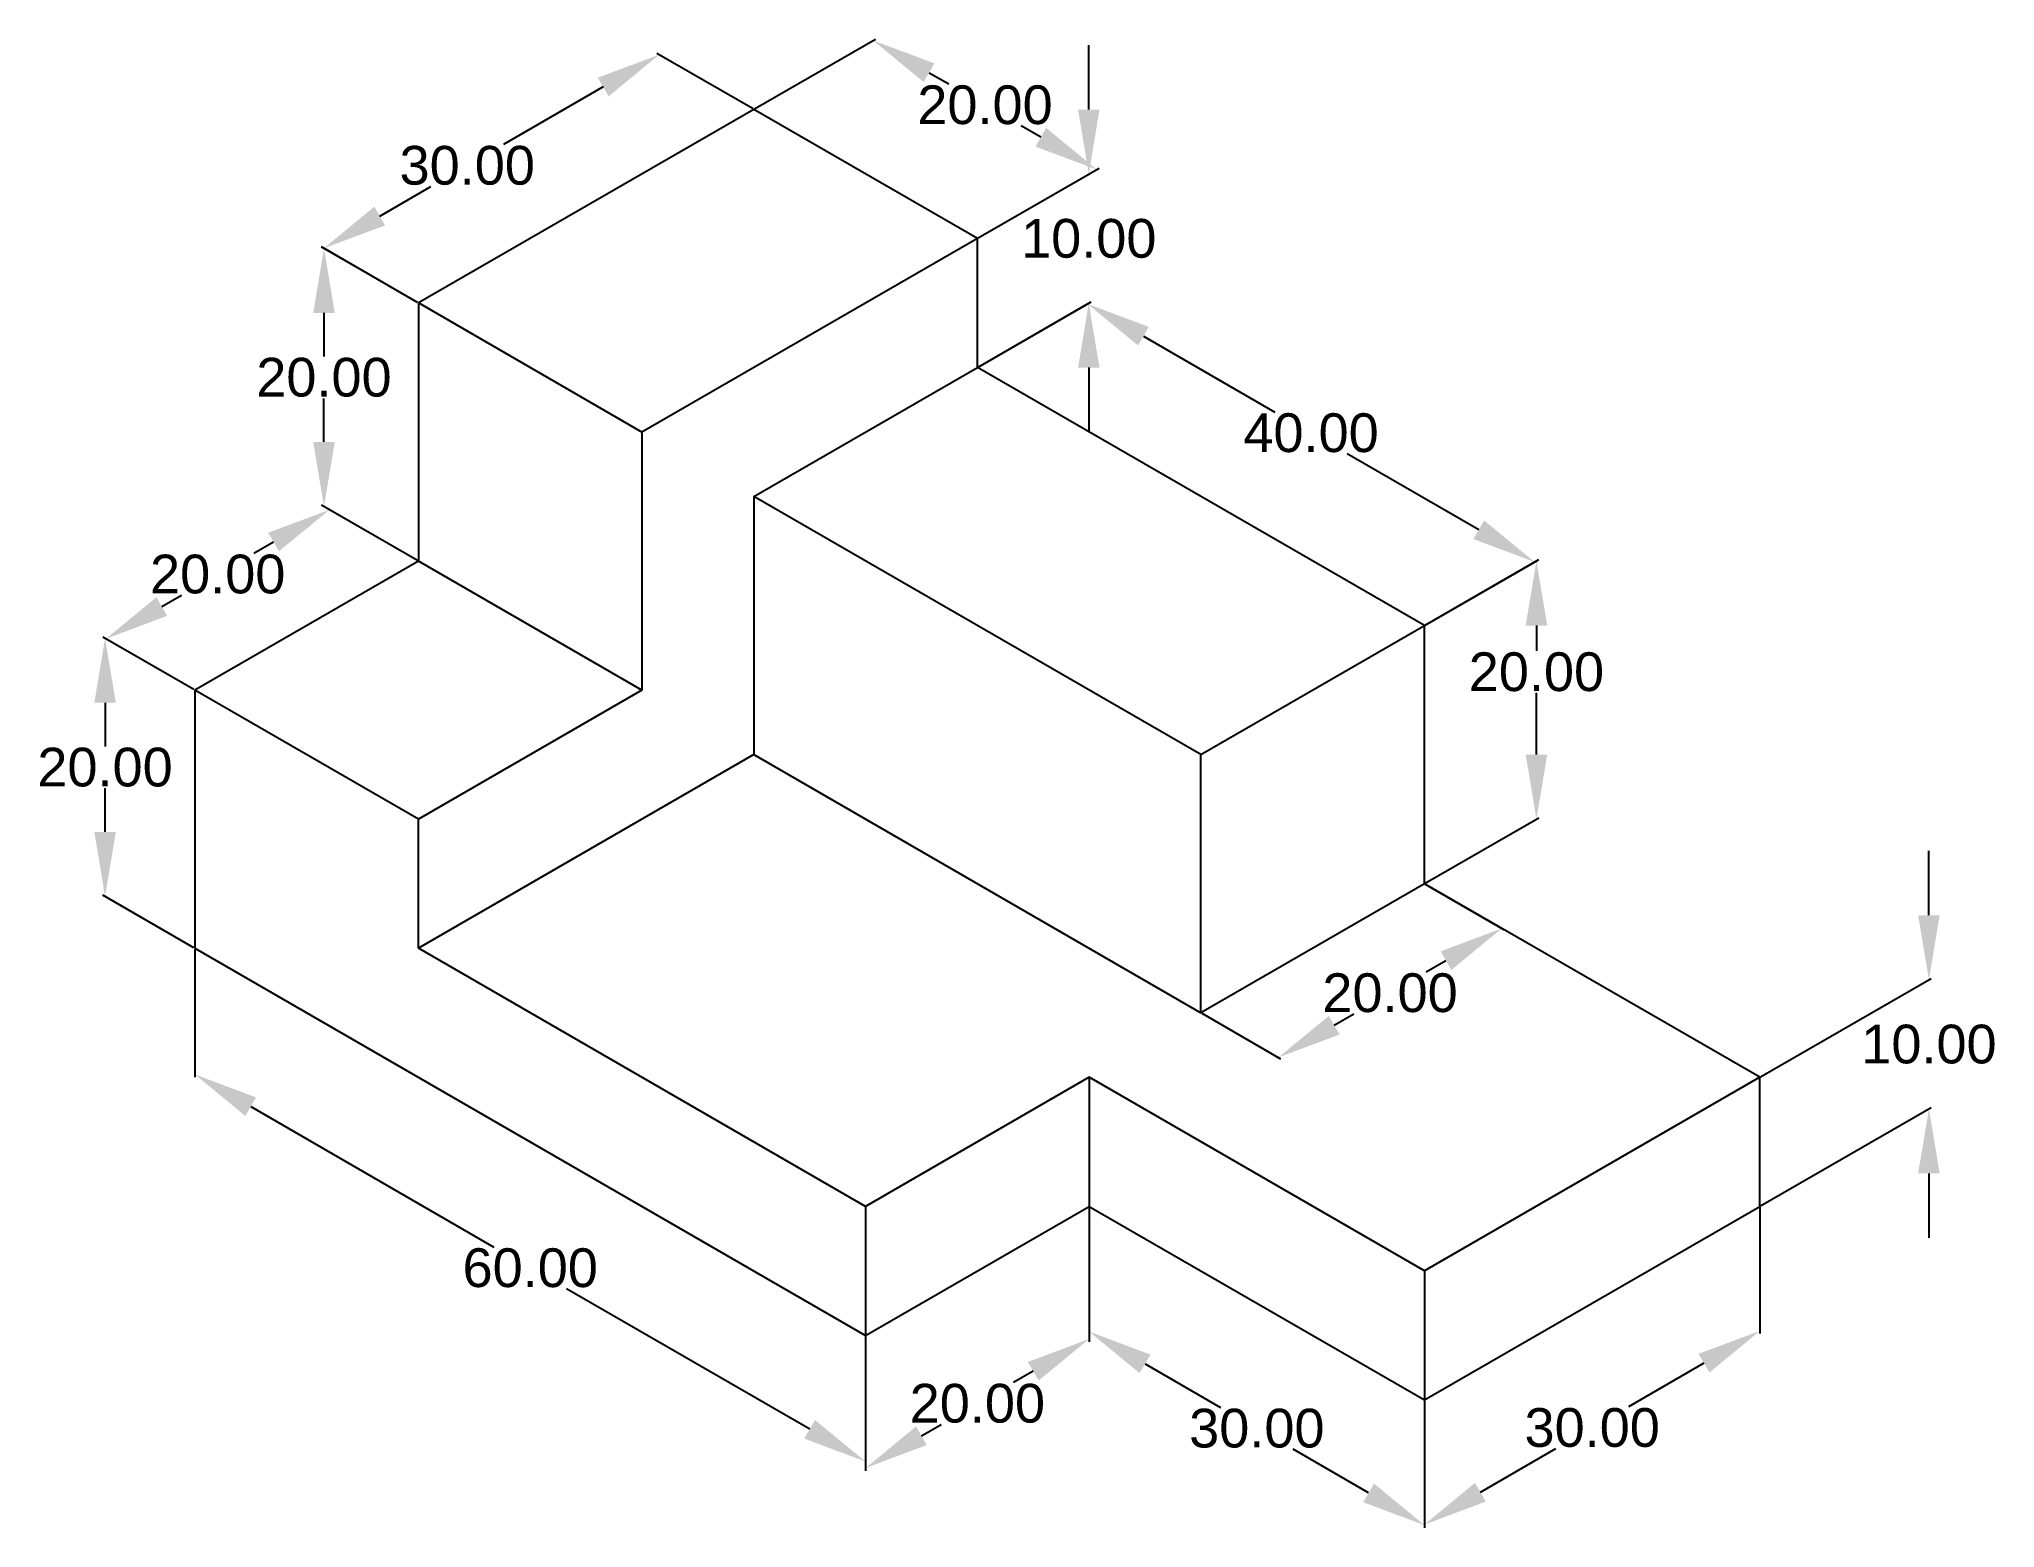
# Model space of a CAD drawing. Header units: inches. Extents: x 59 to 210, y 45 to 160.
import ezdxf

# ---------------------------------------------------------------- set-up
doc = ezdxf.new("R2010")
doc.units = ezdxf.units.IN
doc.header["$MEASUREMENT"] = 0
doc.styles.get("Standard").update_dxf_attribs({"font": 'arial.ttf'})
doc.dimstyles.get("Standard").update_dxf_attribs({"dimtxt": 3, "dimasz": 5, "dimexe": 0.18, "dimexo": 0.0625, "dimgap": 0.09, "dimtad": 0, "dimtih": 1, "dimtoh": 1, "dimzin": 0, "dimdsep": 46, "dimtxsty": 'Standard', "dimcen": 0.09, "dimclrd": 2, "dimclre": 2, "dimclrt": 2, "dimadec": 0, "dimazin": 0, "dimtfac": 1, "dimtofl": 0, "dimtmove": 0, "dimatfit": 3, "dimfxl": 1, "dimtfillclr": 2, "dimtolj": 1, "dimtzin": 0, "dimarcsym": 0})

# ---------------------------------------------------------------- blocks, each defined once
blk = doc.blocks.new('*D3')
at = {"color": 2, "lineweight": -2, "transparency": 16777216}
for p, q in [((114.23, 154.48), (106.78, 158.78)), ((102.63, 156.18), (94.9, 151.72)), ((85.31, 146.18), (89.28, 148.47)), ((88.24, 139.48), (80.8, 143.78))]:
    blk.add_line(p, q, dxfattribs=at)
at = {"color": 2, "transparency": 16777216}
for points in [[(102.21, 156.9), (103.04, 155.45), (106.96, 158.68)], [(84.89, 146.9), (85.72, 145.45), (80.98, 143.68)]]:
    blk.add_solid(points, dxfattribs=at)
at = {"layer": 'Defpoints', "color": 0, "transparency": 16777216}
for p in [(114.29, 154.44), (80.98, 143.68), (88.31, 139.44)]:
    blk.add_point(p, dxfattribs=at)
at = {"color": 2, "transparency": 16777216, "insert": (92.09, 150.09), "char_height": 3, "attachment_point": 5}
blk.add_mtext('\\A1;30.00', dxfattribs=at)
blk = doc.blocks.new('*D4')
at = {"color": 2, "lineweight": -2, "transparency": 16777216}
for p, q in [((88.24, 139.48), (80.81, 143.77)), ((80.99, 138.67), (80.99, 135.29)), ((80.99, 128.67), (80.99, 132.04)), ((88.24, 119.48), (80.81, 123.77))]:
    blk.add_line(p, q, dxfattribs=at)
at = {"color": 2, "transparency": 16777216}
for points in [[(80.16, 138.67), (81.83, 138.67), (80.99, 143.67)], [(80.16, 128.67), (81.83, 128.67), (80.99, 123.67)]]:
    blk.add_solid(points, dxfattribs=at)
at = {"layer": 'Defpoints', "color": 0, "transparency": 16777216}
for p in [(88.31, 139.44), (80.99, 123.67), (88.31, 119.44)]:
    blk.add_point(p, dxfattribs=at)
at = {"color": 2, "transparency": 16777216, "insert": (80.99, 133.67), "char_height": 3, "attachment_point": 5}
blk.add_mtext('\\A1;20.00', dxfattribs=at)
blk = doc.blocks.new('*D5')
at = {"color": 2, "lineweight": -2, "transparency": 16777216}
for p, q in [((88.24, 119.48), (81.24, 123.53)), ((77.09, 120.92), (75.57, 120.04)), ((68.43, 115.92), (69.95, 116.8)), ((70.92, 109.48), (63.92, 113.53))]:
    blk.add_line(p, q, dxfattribs=at)
at = {"color": 2, "transparency": 16777216}
for points in [[(76.67, 121.64), (77.5, 120.2), (81.42, 123.42)], [(68.01, 116.64), (68.84, 115.2), (64.1, 113.42)]]:
    blk.add_solid(points, dxfattribs=at)
at = {"layer": 'Defpoints', "color": 0, "transparency": 16777216}
for p in [(88.31, 119.44), (64.1, 113.42), (70.99, 109.44)]:
    blk.add_point(p, dxfattribs=at)
at = {"color": 2, "transparency": 16777216, "insert": (72.76, 118.42), "char_height": 3, "attachment_point": 5}
blk.add_mtext('\\A1;20.00', dxfattribs=at)
blk = doc.blocks.new('*D6')
at = {"color": 2, "lineweight": -2, "transparency": 16777216}
for p, q in [((70.92, 109.48), (63.85, 113.56)), ((64.03, 108.46), (64.03, 105.08)), ((64.03, 98.46), (64.03, 101.84)), ((70.92, 89.48), (63.85, 93.56))]:
    blk.add_line(p, q, dxfattribs=at)
at = {"color": 2, "transparency": 16777216}
for points in [[(63.2, 108.46), (64.87, 108.46), (64.03, 113.46)], [(63.2, 98.46), (64.87, 98.46), (64.03, 93.46)]]:
    blk.add_solid(points, dxfattribs=at)
at = {"layer": 'Defpoints', "color": 0, "transparency": 16777216}
for p in [(70.99, 109.44), (64.03, 93.46), (70.99, 89.44)]:
    blk.add_point(p, dxfattribs=at)
at = {"color": 2, "transparency": 16777216, "insert": (64.03, 103.46), "char_height": 3, "attachment_point": 5}
blk.add_mtext('\\A1;20.00', dxfattribs=at)
blk = doc.blocks.new('*D7')
at = {"color": 2, "lineweight": -2, "transparency": 16777216}
for p, q in [((70.99, 89.37), (70.99, 79.46)), ((75.32, 77.17), (94.16, 66.29)), ((118.62, 52.17), (99.78, 63.05)), ((122.95, 59.37), (122.95, 49.46))]:
    blk.add_line(p, q, dxfattribs=at)
at = {"color": 2, "transparency": 16777216}
for points in [[(75.73, 77.89), (74.9, 76.45), (70.99, 79.67)], [(119.03, 52.89), (118.2, 51.45), (122.95, 49.67)]]:
    blk.add_solid(points, dxfattribs=at)
at = {"layer": 'Defpoints', "color": 0, "transparency": 16777216}
for p in [(70.99, 89.44), (122.95, 59.44), (122.95, 49.67)]:
    blk.add_point(p, dxfattribs=at)
at = {"color": 2, "transparency": 16777216, "insert": (96.97, 64.67), "char_height": 3, "attachment_point": 5}
blk.add_mtext('\\A1;60.00', dxfattribs=at)
blk = doc.blocks.new('*D8')
at = {"color": 2, "lineweight": -2, "transparency": 16777216}
for p, q in [((140.27, 69.37), (140.27, 58.96)), ((122.95, 59.37), (122.95, 48.96)), ((135.94, 56.67), (134.42, 55.79)), ((127.28, 51.67), (128.8, 52.55))]:
    blk.add_line(p, q, dxfattribs=at)
at = {"color": 2, "transparency": 16777216}
for points in [[(135.52, 57.39), (136.36, 55.95), (140.27, 59.17)], [(126.86, 52.39), (127.69, 50.95), (122.95, 49.17)]]:
    blk.add_solid(points, dxfattribs=at)
at = {"layer": 'Defpoints', "color": 0, "transparency": 16777216}
for p in [(140.27, 69.44), (122.95, 59.44), (140.27, 59.17)]:
    blk.add_point(p, dxfattribs=at)
at = {"color": 2, "transparency": 16777216, "insert": (131.61, 54.17), "char_height": 3, "attachment_point": 5}
blk.add_mtext('\\A1;20.00', dxfattribs=at)
blk = doc.blocks.new('*D9')
at = {"color": 2, "lineweight": -2, "transparency": 16777216}
for p, q in [((140.27, 69.37), (140.27, 59.53)), ((144.6, 57.24), (150.45, 53.86)), ((166.25, 54.37), (166.25, 44.53)), ((161.92, 47.24), (156.07, 50.62))]:
    blk.add_line(p, q, dxfattribs=at)
at = {"color": 2, "transparency": 16777216}
for points in [[(145.02, 57.96), (144.18, 56.52), (140.27, 59.74)], [(162.34, 47.96), (161.5, 46.52), (166.25, 44.74)]]:
    blk.add_solid(points, dxfattribs=at)
at = {"layer": 'Defpoints', "color": 0, "transparency": 16777216}
for p in [(140.27, 69.44), (166.25, 54.44), (166.25, 44.74)]:
    blk.add_point(p, dxfattribs=at)
at = {"color": 2, "transparency": 16777216, "insert": (153.26, 52.24), "char_height": 3, "attachment_point": 5}
blk.add_mtext('\\A1;30.00', dxfattribs=at)
blk = doc.blocks.new('*D10')
at = {"color": 2, "lineweight": -2, "transparency": 16777216}
for p, q in [((192.23, 69.37), (192.23, 59.59)), ((187.9, 57.29), (182.05, 53.92)), ((166.25, 54.37), (166.25, 44.59)), ((170.58, 47.29), (176.43, 50.67))]:
    blk.add_line(p, q, dxfattribs=at)
at = {"color": 2, "transparency": 16777216}
for points in [[(187.48, 58.02), (188.32, 56.57), (192.23, 59.79)], [(170.16, 48.02), (171, 46.57), (166.25, 44.79)]]:
    blk.add_solid(points, dxfattribs=at)
at = {"layer": 'Defpoints', "color": 0, "transparency": 16777216}
for p in [(192.23, 69.44), (192.23, 59.79), (166.25, 54.44)]:
    blk.add_point(p, dxfattribs=at)
at = {"color": 2, "transparency": 16777216, "insert": (179.24, 52.29), "char_height": 3, "attachment_point": 5}
blk.add_mtext('\\A1;30.00', dxfattribs=at)
blk = doc.blocks.new('*D11')
at = {"color": 2, "lineweight": -2, "transparency": 16777216}
for p, q in [((205.33, 92), (205.33, 97)), ((192.29, 79.48), (205.51, 87.11)), ((192.29, 69.48), (205.51, 77.11)), ((205.33, 72), (205.33, 67))]:
    blk.add_line(p, q, dxfattribs=at)
at = {"color": 2, "transparency": 16777216}
for points in [[(204.49, 92), (206.16, 92), (205.33, 87)], [(204.49, 72), (206.16, 72), (205.33, 77)]]:
    blk.add_solid(points, dxfattribs=at)
at = {"layer": 'Defpoints', "color": 0, "transparency": 16777216}
for p in [(205.33, 87), (192.23, 79.44), (192.23, 69.44)]:
    blk.add_point(p, dxfattribs=at)
at = {"color": 2, "transparency": 16777216, "insert": (205.33, 82), "char_height": 3, "attachment_point": 5}
blk.add_mtext('\\A1;10.00', dxfattribs=at)
blk = doc.blocks.new('*D12')
at = {"color": 2, "lineweight": -2, "transparency": 16777216}
for p, q in [((166.31, 94.41), (172.42, 90.88)), ((167.91, 88.48), (166.39, 87.6)), ((148.99, 84.41), (155.1, 80.88)), ((159.25, 83.48), (160.78, 84.36))]:
    blk.add_line(p, q, dxfattribs=at)
at = {"color": 2, "transparency": 16777216}
for points in [[(167.5, 89.2), (168.33, 87.76), (172.24, 90.98)], [(158.84, 84.2), (159.67, 82.76), (154.92, 80.98)]]:
    blk.add_solid(points, dxfattribs=at)
at = {"layer": 'Defpoints', "color": 0, "transparency": 16777216}
for p in [(166.25, 94.44), (148.93, 84.44), (154.92, 80.98)]:
    blk.add_point(p, dxfattribs=at)
at = {"color": 2, "transparency": 16777216, "insert": (163.58, 85.98), "char_height": 3, "attachment_point": 5}
blk.add_mtext('\\A1;20.00', dxfattribs=at)
blk = doc.blocks.new('*D13')
at = {"color": 2, "lineweight": -2, "transparency": 16777216}
for p, q in [((166.31, 114.48), (175.1, 119.56)), ((174.92, 114.45), (174.92, 112.48)), ((174.92, 104.45), (174.92, 109.23)), ((166.31, 94.48), (175.1, 99.56))]:
    blk.add_line(p, q, dxfattribs=at)
at = {"color": 2, "transparency": 16777216}
for points in [[(174.09, 114.45), (175.76, 114.45), (174.92, 119.45)], [(174.09, 104.45), (175.76, 104.45), (174.92, 99.45)]]:
    blk.add_solid(points, dxfattribs=at)
at = {"layer": 'Defpoints', "color": 0, "transparency": 16777216}
for p in [(174.92, 119.45), (166.25, 114.44), (166.25, 94.44)]:
    blk.add_point(p, dxfattribs=at)
at = {"color": 2, "transparency": 16777216, "insert": (174.92, 110.85), "char_height": 3, "attachment_point": 5}
blk.add_mtext('\\A1;20.00', dxfattribs=at)
blk = doc.blocks.new('*D14')
at = {"color": 2, "lineweight": -2, "transparency": 16777216}
for p, q in [((131.67, 134.48), (140.32, 139.47)), ((144.47, 136.87), (154.65, 130.99)), ((170.45, 121.87), (160.27, 127.75)), ((166.31, 114.48), (174.96, 119.47))]:
    blk.add_line(p, q, dxfattribs=at)
at = {"color": 2, "transparency": 16777216}
for points in [[(144.89, 137.59), (144.06, 136.15), (140.14, 139.37)], [(170.87, 122.59), (170.04, 121.15), (174.78, 119.37)]]:
    blk.add_solid(points, dxfattribs=at)
at = {"layer": 'Defpoints', "color": 0, "transparency": 16777216}
for p in [(140.14, 139.37), (131.61, 134.44), (166.25, 114.44)]:
    blk.add_point(p, dxfattribs=at)
at = {"color": 2, "transparency": 16777216, "insert": (157.46, 129.37), "char_height": 3, "attachment_point": 5}
blk.add_mtext('\\A1;40.00', dxfattribs=at)
blk = doc.blocks.new('*D15')
at = {"color": 2, "lineweight": -2, "transparency": 16777216}
for p, q in [((140.24, 154.43), (140.24, 159.43)), ((131.67, 144.48), (140.42, 149.53)), ((131.67, 134.48), (140.42, 139.53)), ((140.24, 134.43), (140.24, 129.43))]:
    blk.add_line(p, q, dxfattribs=at)
at = {"color": 2, "transparency": 16777216}
for points in [[(139.41, 154.43), (141.07, 154.43), (140.24, 149.43)], [(139.41, 134.43), (141.07, 134.43), (140.24, 139.43)]]:
    blk.add_solid(points, dxfattribs=at)
at = {"layer": 'Defpoints', "color": 0, "transparency": 16777216}
for p in [(140.24, 149.43), (131.61, 144.44), (131.61, 134.44)]:
    blk.add_point(p, dxfattribs=at)
at = {"color": 2, "transparency": 16777216, "insert": (140.24, 144.43), "char_height": 3, "attachment_point": 5}
blk.add_mtext('\\A1;10.00', dxfattribs=at)
blk = doc.blocks.new('*D16')
at = {"color": 2, "lineweight": -2, "transparency": 16777216}
for p, q in [((114.35, 154.48), (123.72, 159.89)), ((127.87, 157.28), (129.39, 156.41)), ((136.53, 152.28), (135, 153.16)), ((131.67, 144.48), (141.04, 149.89))]:
    blk.add_line(p, q, dxfattribs=at)
at = {"color": 2, "transparency": 16777216}
for points in [[(128.28, 158.01), (127.45, 156.56), (123.54, 159.78)], [(136.94, 153.01), (136.11, 151.56), (140.86, 149.78)]]:
    blk.add_solid(points, dxfattribs=at)
at = {"layer": 'Defpoints', "color": 0, "transparency": 16777216}
for p in [(123.54, 159.78), (114.29, 154.44), (131.61, 144.44)]:
    blk.add_point(p, dxfattribs=at)
at = {"color": 2, "transparency": 16777216, "insert": (132.2, 154.78), "char_height": 3, "attachment_point": 5}
blk.add_mtext('\\A1;20.00', dxfattribs=at)

msp = doc.modelspace()

# ---------------------------------------------------------------- linework, layer by layer
for p, q in [((114.288, 154.444), (88.307, 139.444)), ((131.608, 144.444), (114.288, 154.444)), ((131.608, 144.444), (105.628, 129.444)), ((131.608, 134.444), (131.608, 144.444)), ((88.307, 139.444), (88.307, 119.444)), ((105.628, 129.444), (88.307, 139.444)), ((114.288, 124.444), (131.608, 134.444)), ((166.249, 114.444), (131.608, 134.444)), ((105.628, 129.444), (105.628, 109.444)), ((148.929, 104.444), (114.288, 124.444)), ((114.288, 124.444), (114.288, 104.444)), ((88.307, 119.444), (70.986, 109.444)), ((105.628, 109.444), (88.307, 119.444)), ((148.929, 104.444), (166.249, 114.444)), ((166.249, 94.444), (166.249, 114.444)), ((88.307, 99.444), (70.986, 109.444)), ((70.986, 109.444), (70.986, 89.444)), ((105.628, 109.444), (88.307, 99.444)), ((114.288, 104.444), (88.307, 89.444)), ((114.288, 104.444), (148.929, 84.444)), ((148.929, 84.444), (148.929, 104.444)), ((88.307, 89.444), (88.307, 99.444)), ((166.249, 94.444), (148.929, 84.444)), ((192.23, 79.444), (166.249, 94.444)), ((70.986, 89.444), (122.948, 59.444)), ((122.948, 69.444), (88.307, 89.444)), ((140.269, 79.444), (122.948, 69.444)), ((166.249, 64.444), (140.269, 79.444)), ((140.269, 79.444), (140.269, 69.444)), ((192.23, 79.444), (166.249, 64.444)), ((192.23, 69.444), (192.23, 79.444)), ((122.948, 59.444), (140.269, 69.444)), ((122.948, 69.444), (122.948, 59.444)), ((140.269, 69.444), (166.249, 54.444)), ((166.249, 54.444), (192.23, 69.444)), ((166.249, 64.444), (166.249, 54.444))]:
    msp.add_line(p, q)

# ---------------------------------------------------------------- dimensions: what is measured, and where the dimension line sits
for p1, p2, distance, picture, middle in [((131.608, 144.444), (114.288, 154.444), -9.248, '*D16', (132.196, 154.783)), ((88.307, 119.444), (70.986, 109.444), -6.89, '*D5', (72.756, 118.422)), ((166.249, 94.444), (148.929, 84.444), 5.995, '*D12', (163.584, 85.983)), ((140.269, 69.444), (166.249, 54.444), -8.405, '*D9', (153.259, 52.239))]:
    dim = msp.add_aligned_dim(p1=p1, p2=p2, distance=distance, dimstyle='Standard')
    dim.commit()
    dim.dimension.update_dxf_attribs({"geometry": picture, "text_midpoint": middle})
for base, p1, p2, angle, picture, middle, dimtype in [((140.24, 149.428), (131.608, 134.444), (131.608, 144.444), 90, '*D15', (140.24, 144.428), 160), ((80.976, 143.677), (114.288, 154.444), (88.307, 139.444), 210, '*D3', (92.093, 150.095), 161), ((140.142, 139.371), (166.249, 114.444), (131.608, 134.444), 150, '*D14', (157.462, 129.371), 161), ((174.924, 119.452), (166.249, 94.444), (166.249, 114.444), 90, '*D13', (174.924, 110.855), 160), ((122.948, 49.668), (70.986, 89.444), (122.948, 59.444), 330, '*D7', (96.967, 64.668), 161), ((140.269, 59.169), (122.948, 59.444), (140.269, 69.444), 30, '*D8', (131.608, 54.169), 161), ((192.23, 59.795), (166.249, 54.444), (192.23, 69.444), 30, '*D10', (179.24, 52.295), 161)]:
    dim = msp.add_linear_dim(base=base, p1=p1, p2=p2, angle=angle, dimstyle='Standard')
    dim.commit()
    dim.dimension.update_dxf_attribs({"geometry": picture, "text_midpoint": middle, "dimtype": dimtype})
for base, p1, p2, picture, middle in [((80.994, 123.666), (88.307, 139.444), (88.307, 119.444), '*D4', (80.994, 133.666)), ((64.035, 93.458), (70.986, 109.444), (70.986, 89.444), '*D6', (64.035, 103.458)), ((205.325, 87.005), (192.23, 69.444), (192.23, 79.444), '*D11', (205.325, 82.005))]:
    dim = msp.add_linear_dim(base=base, p1=p1, p2=p2, angle=90, dimstyle='Standard')
    dim.commit()
    dim.dimension.update_dxf_attribs({"geometry": picture, "text_midpoint": middle})

doc.saveas('drawing.dxf')
